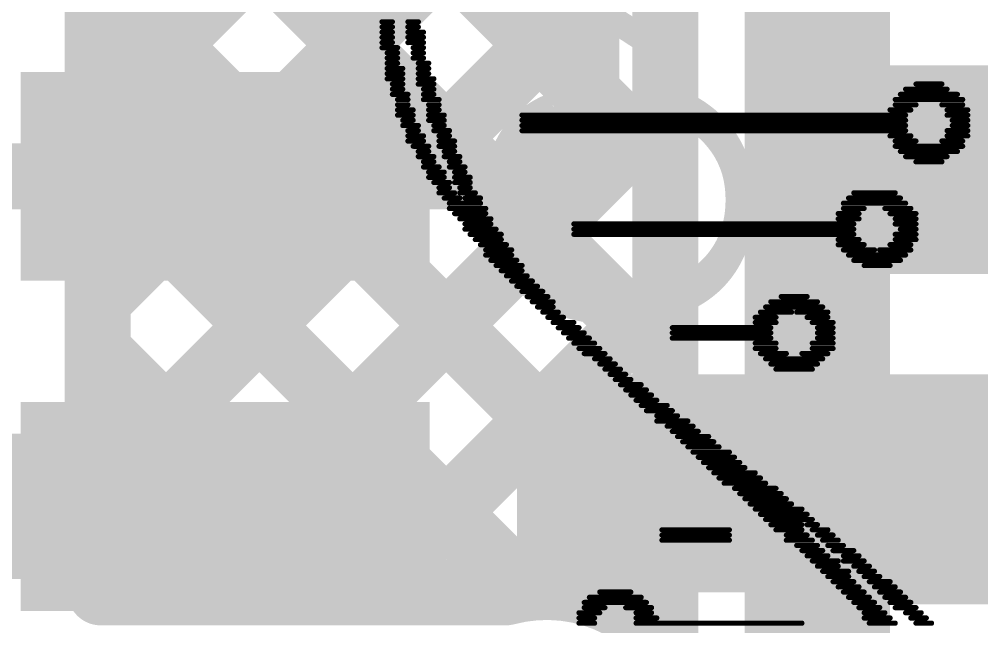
# Model space of a CAD drawing. Header units: inches. Extents: x -0.14 to 1.19, y -0.12 to 0.99.
# Drawn here: x 0.4901 to 0.6357, y 0.4659 to 0.5578 of the extents above; entities that cross this region are included whole.
import ezdxf

# ---------------------------------------------------------------- set-up
doc = ezdxf.new("R2010")
doc.units = ezdxf.units.IN
doc.header["$MEASUREMENT"] = 0
for name, color, linetype in [('Bottom Layer', 5, 'Continuous'), ('Bottom Overlay', 54, 'Continuous'), ('Top Layer', 1, 'Continuous'), ('Top Overlay', 2, 'Continuous'), ('Top Paste', 8, 'Continuous'), ('Top Solder', 216, 'Continuous')]:
    doc.layers.add(name, color=color, linetype=linetype)
doc.styles.add('Arial', font='', dxfattribs={"height": 0.2})
doc.styles.get('Arial').set_extended_font_data('Arial')

# ---------------------------------------------------------------- blocks, each defined once
blk = doc.blocks.new('C___0402_14')
at = {"layer": 'Top Layer'}
for points in [[(-0.0275, -0.0125), (-0.0275, 0.0125), (-0.0095, 0.0125), (-0.0095, -0.0125)], [(0.0095, -0.0125), (0.0095, 0.0125), (0.0275, 0.0125), (0.0275, -0.0125)]]:
    blk.add_hatch(color=1, dxfattribs=at).paths.add_polyline_path(points)
at = {"layer": 'Top Paste'}
for points in [[(-0.0275, -0.0125), (-0.0275, 0.0125), (-0.0095, 0.0125), (-0.0095, -0.0125)], [(0.0095, -0.0125), (0.0095, 0.0125), (0.0275, 0.0125), (0.0275, -0.0125)]]:
    blk.add_hatch(color=8, dxfattribs=at).paths.add_polyline_path(points)
at = {"layer": 'Top Solder'}
for points in [[(-0.02986, -0.01486), (-0.02986, 0.01486), (-0.00714, 0.01486), (-0.00714, -0.01486)], [(0.00714, -0.01486), (0.00714, 0.01486), (0.02986, 0.01486), (0.02986, -0.01486)]]:
    blk.add_hatch(color=216, dxfattribs=at).paths.add_polyline_path(points)
at = {"layer": 'Top Overlay', "const_width": 0.005}
for points in [[(-0.011, 0.016), (-0.031, 0.016)], [(-0.031, -0.016), (-0.031, 0.016)], [(0.031, 0.016), (0.011, 0.016)], [(0.031, -0.016), (0.031, 0.016)], [(-0.011, -0.016), (-0.031, -0.016)], [(0.031, -0.016), (0.011, -0.016)]]:
    blk.add_lwpolyline(points, dxfattribs=at)
at = {"layer": 'Top Overlay', "const_width": 0.0025}
for points in [[(-0.03225, 0.016, 1), (-0.02975, 0.016, 1)], [(-0.03225, 0.016, 1), (-0.02975, 0.016, 1)], [(-0.01225, 0.016, 1), (-0.00975, 0.016, 1)], [(0.00975, 0.016, 1), (0.01225, 0.016, 1)], [(0.02975, 0.016, 1), (0.03225, 0.016, 1)], [(0.02975, 0.016, 1), (0.03225, 0.016, 1)], [(-0.03225, -0.016, 1), (-0.02975, -0.016, 1)], [(-0.03225, -0.016, 1), (-0.02975, -0.016, 1)], [(-0.01225, -0.016, 1), (-0.00975, -0.016, 1)], [(0.00975, -0.016, 1), (0.01225, -0.016, 1)], [(0.02975, -0.016, 1), (0.03225, -0.016, 1)], [(0.02975, -0.016, 1), (0.03225, -0.016, 1)]]:
    blk.add_lwpolyline(points, format="xyb", close=True, dxfattribs=at)
blk = doc.blocks.new('SO_14_35')
at = {"layer": 'Top Layer'}
for points in [[(0.07835, 0.06181), (0.13228, 0.06181), (0.13228, 0.03819), (0.07835, 0.03819)], [(0.07835, 0.01181), (0.13228, 0.01181), (0.13228, -0.01181), (0.07835, -0.01181)]]:
    blk.add_hatch(color=1, dxfattribs=at).paths.add_polyline_path(points)
at = {"layer": 'Top Paste'}
for points in [[(0.07835, 0.06181), (0.13228, 0.06181), (0.13228, 0.03819), (0.07835, 0.03819)], [(0.07835, 0.01181), (0.13228, 0.01181), (0.13228, -0.01181), (0.07835, -0.01181)]]:
    blk.add_hatch(color=8, dxfattribs=at).paths.add_polyline_path(points)
at = {"layer": 'Top Solder'}
for points in [[(0.07435, 0.06581), (0.13628, 0.06581), (0.13628, 0.03419), (0.07435, 0.03419)], [(0.07435, 0.01581), (0.13628, 0.01581), (0.13628, -0.01581), (0.07435, -0.01581)]]:
    blk.add_hatch(color=216, dxfattribs=at).paths.add_polyline_path(points)
blk = doc.blocks.new('SO_14_36')
at = {"layer": 'Top Layer'}
for points in [[(-0.13228, 0.06181), (-0.07835, 0.06181), (-0.07835, 0.03819), (-0.13228, 0.03819)], [(-0.13228, 0.01181), (-0.07835, 0.01181), (-0.07835, -0.01181), (-0.13228, -0.01181)]]:
    blk.add_hatch(color=1, dxfattribs=at).paths.add_polyline_path(points)
at = {"layer": 'Top Paste'}
for points in [[(-0.13228, 0.06181), (-0.07835, 0.06181), (-0.07835, 0.03819), (-0.13228, 0.03819)], [(-0.13228, 0.01181), (-0.07835, 0.01181), (-0.07835, -0.01181), (-0.13228, -0.01181)]]:
    blk.add_hatch(color=8, dxfattribs=at).paths.add_polyline_path(points)
at = {"layer": 'Top Solder'}
for points in [[(-0.13628, 0.06581), (-0.07435, 0.06581), (-0.07435, 0.03419), (-0.13628, 0.03419)], [(-0.13628, 0.01581), (-0.07435, 0.01581), (-0.07435, -0.01581), (-0.13628, -0.01581)]]:
    blk.add_hatch(color=216, dxfattribs=at).paths.add_polyline_path(points)

msp = doc.modelspace()

# ---------------------------------------------------------------- hatches: boundary and pattern name
at = {"layer": 'Bottom Layer'}
h = msp.add_hatch(color=5, dxfattribs=at)
edge = h.paths.add_edge_path()
edge.add_arc((0.64519, 0.535), 0.01181, 0, 360)
h = msp.add_hatch(color=5, dxfattribs=at)
edge = h.paths.add_edge_path()
edge.add_arc((0.479, 0.484), 0.01181, 0, 360)
at = {"layer": 'Top Layer'}
h = msp.add_hatch(color=1, dxfattribs=at)
edge = h.paths.add_edge_path()
edge.add_arc((0.64519, 0.535), 0.01181, 0, 360)
msp.add_hatch(color=1, dxfattribs=at).paths.add_polyline_path([(0.571, 0.471), (0.701, 0.471), (0.701, 0.504), (0.571, 0.504)])
h = msp.add_hatch(color=1, dxfattribs=at)
edge = h.paths.add_edge_path()
edge.add_arc((0.479, 0.484), 0.01181, 0, 360)

# ---------------------------------------------------------------- linework, layer by layer
at = {"layer": 'Bottom Layer'}
for points, const_width in [([(0.611, 0.421), (0.611, 0.76)], 0.022), ([(0.502, 0.49778), (0.502, 0.705)], 0.01), ([(0.588, 0.46359), (0.588, 0.62703)], 0.01), ([(0.502, 0.51519), (0.588, 0.60119)], 0.01), ([(0.502, 0.59247), (0.588, 0.50647)], 0.01), ([(0.502, 0.54347), (0.54316, 0.58463)], 0.01), ([(0.53919, 0.58356), (0.588, 0.53475)], 0.01), ([(0.50512, 0.49003), (0.588, 0.5729)], 0.01), ([(0.50512, 0.49003), (0.588, 0.5729)], 0.01), ([(0.502, 0.56419), (0.588, 0.47819)], 0.01), ([(0.51438, 0.471), (0.588, 0.54462)], 0.01), ([(0.502, 0.5359), (0.56637, 0.47153)], 0.01), ([(0.54267, 0.471), (0.588, 0.51633)], 0.01), ([(0.502, 0.50762), (0.53862, 0.471)], 0.01), ([(0.5717, 0.47175), (0.588, 0.48805)], 0.01), ([(0.479, 0.484), (0.50081, 0.484)], 0.01), ([(0.50476, 0.47657), (0.51033, 0.471)], 0.01), ([(0.50245, 0.471), (0.56384, 0.471)], 0.01)]:
    msp.add_lwpolyline(points, dxfattribs=dict(at, const_width=const_width))
at = {"layer": 'Bottom Layer', "const_width": 0.005}
for points in [[(0.5855, 0.54462, 1), (0.5905, 0.54462, 1)], [(0.4995, 0.54347, 1), (0.5045, 0.54347, 1)], [(0.4995, 0.5359, 1), (0.5045, 0.5359, 1)], [(0.5855, 0.53475, 1), (0.5905, 0.53475, 1)], [(0.5855, 0.51633, 1), (0.5905, 0.51633, 1)], [(0.4995, 0.51519, 1), (0.5045, 0.51519, 1)], [(0.4995, 0.50762, 1), (0.5045, 0.50762, 1)], [(0.5855, 0.50647, 1), (0.5905, 0.50647, 1)], [(0.4995, 0.49778, 1), (0.5045, 0.49778, 1)], [(0.4995, 0.49778, 1), (0.5045, 0.49778, 1)], [(0.50262, 0.49003, 1), (0.50762, 0.49003, 1)], [(0.50262, 0.49003, 1), (0.50762, 0.49003, 1)], [(0.5855, 0.48805, 1), (0.5905, 0.48805, 1)], [(0.49831, 0.484, 1), (0.50331, 0.484, 1)], [(0.50331, 0.484, 1), (0.50831, 0.484, 1)], [(0.50331, 0.484, 1), (0.50831, 0.484, 1)], [(0.5855, 0.47819, 1), (0.5905, 0.47819, 1)], [(0.50226, 0.47657, 1), (0.50726, 0.47657, 1)], [(0.56387, 0.47153, 1), (0.56887, 0.47153, 1)], [(0.5692, 0.47175, 1), (0.5742, 0.47175, 1)], [(0.49995, 0.471, 1), (0.50495, 0.471, 1)], [(0.49995, 0.471, 1), (0.50495, 0.471, 1)], [(0.50783, 0.471, 1), (0.51283, 0.471, 1)], [(0.51188, 0.471, 1), (0.51688, 0.471, 1)], [(0.53612, 0.471, 1), (0.54112, 0.471, 1)], [(0.54017, 0.471, 1), (0.54517, 0.471, 1)], [(0.56134, 0.471, 1), (0.56634, 0.471, 1)], [(0.56134, 0.471, 1), (0.56634, 0.471, 1)], [(0.5855, 0.46359, 1), (0.5905, 0.46359, 1)], [(0.5855, 0.46359, 1), (0.5905, 0.46359, 1)]]:
    msp.add_lwpolyline(points, format="xyb", close=True, dxfattribs=at)
at = {"layer": 'Bottom Layer', "const_width": 0.01}
for points in [[(0.502, 0.49778, -0.135753), (0.50581, 0.484)], [(0.50581, 0.484, -0.127235), (0.50245, 0.471)], [(0.56384, 0.471, -0.287244), (0.588, 0.46359)]]:
    msp.add_lwpolyline(points, format="xyb", dxfattribs=at)
at = {"layer": 'Bottom Overlay', "const_width": 0.000785}
for points in [[(0.54507, 0.55739), (0.54664, 0.55739)], [(0.549, 0.55739), (0.55057, 0.55739)], [(0.54507, 0.55661), (0.54664, 0.55661)], [(0.549, 0.55661), (0.55057, 0.55661)], [(0.54507, 0.55582), (0.54664, 0.55582)], [(0.54507, 0.55504), (0.54664, 0.55504)], [(0.549, 0.55582), (0.55136, 0.55582)], [(0.549, 0.55504), (0.55136, 0.55504)], [(0.54507, 0.55425), (0.54664, 0.55425)], [(0.54507, 0.55347), (0.54743, 0.55347)], [(0.549, 0.55425), (0.55136, 0.55425)], [(0.54979, 0.55347), (0.55136, 0.55347)], [(0.54586, 0.55268), (0.54743, 0.55268)], [(0.54586, 0.5519), (0.54743, 0.5519)], [(0.54979, 0.55268), (0.55136, 0.55268)], [(0.54979, 0.5519), (0.55136, 0.5519)], [(0.54586, 0.55111), (0.54743, 0.55111)], [(0.54586, 0.55033), (0.54822, 0.55033)], [(0.55057, 0.55111), (0.55214, 0.55111)], [(0.55057, 0.55033), (0.55214, 0.55033)], [(0.54586, 0.54954), (0.54822, 0.54954)], [(0.54586, 0.54876), (0.54822, 0.54876)], [(0.55057, 0.54954), (0.55214, 0.54954)], [(0.55057, 0.54876), (0.55293, 0.54876)], [(0.54664, 0.54797), (0.54822, 0.54797)], [(0.54664, 0.54719), (0.54822, 0.54719)], [(0.55057, 0.54797), (0.55293, 0.54797)], [(0.55136, 0.54719), (0.55293, 0.54719)], [(0.62436, 0.54719), (0.63064, 0.54719)], [(0.62593, 0.54797), (0.62986, 0.54797)], [(0.54664, 0.5464), (0.549, 0.5464)], [(0.55136, 0.5464), (0.55293, 0.5464)], [(0.62358, 0.5464), (0.63221, 0.5464)], [(0.54743, 0.54562), (0.549, 0.54562)], [(0.54743, 0.54483), (0.549, 0.54483)], [(0.55136, 0.54562), (0.55371, 0.54562)], [(0.55214, 0.54483), (0.55371, 0.54483)], [(0.62279, 0.54562), (0.633, 0.54562)], [(0.62279, 0.54483), (0.62593, 0.54483)], [(0.62986, 0.54483), (0.633, 0.54483)], [(0.54743, 0.54405), (0.54979, 0.54405)], [(0.54743, 0.54326), (0.54979, 0.54326)], [(0.55214, 0.54405), (0.55371, 0.54405)], [(0.55214, 0.54326), (0.5545, 0.54326)], [(0.56627, 0.54326), (0.62436, 0.54326)], [(0.62201, 0.54405), (0.62515, 0.54405)], [(0.63064, 0.54405), (0.63379, 0.54405)], [(0.63064, 0.54326), (0.63379, 0.54326)], [(0.54822, 0.54248), (0.54979, 0.54248)], [(0.54822, 0.54169), (0.55057, 0.54169)], [(0.55214, 0.54248), (0.5545, 0.54248)], [(0.55293, 0.54169), (0.5545, 0.54169)], [(0.56627, 0.54248), (0.62436, 0.54248)], [(0.56627, 0.54169), (0.62436, 0.54169)], [(0.63143, 0.54248), (0.63379, 0.54248)], [(0.63143, 0.54169), (0.63379, 0.54169)], [(0.549, 0.54091), (0.55057, 0.54091)], [(0.549, 0.54012), (0.55136, 0.54012)], [(0.55293, 0.54091), (0.55528, 0.54091)], [(0.55371, 0.54012), (0.55528, 0.54012)], [(0.56627, 0.54091), (0.62436, 0.54091)], [(0.62201, 0.54012), (0.62515, 0.54012)], [(0.63064, 0.54091), (0.63379, 0.54091)], [(0.63064, 0.54012), (0.63379, 0.54012)], [(0.549, 0.53934), (0.55136, 0.53934)], [(0.54979, 0.53855), (0.55214, 0.53855)], [(0.55371, 0.53934), (0.55607, 0.53934)], [(0.55371, 0.53855), (0.55607, 0.53855)], [(0.62279, 0.53934), (0.62593, 0.53934)], [(0.62279, 0.53855), (0.633, 0.53855)], [(0.62986, 0.53934), (0.633, 0.53934)], [(0.55057, 0.53777), (0.55214, 0.53777)], [(0.55057, 0.53698), (0.55293, 0.53698)], [(0.5545, 0.53777), (0.55607, 0.53777)], [(0.5545, 0.53698), (0.55685, 0.53698)], [(0.62358, 0.53777), (0.63221, 0.53777)], [(0.62436, 0.53698), (0.63064, 0.53698)], [(0.55136, 0.5362), (0.55293, 0.5362)], [(0.55528, 0.5362), (0.55685, 0.5362)], [(0.62593, 0.5362), (0.62986, 0.5362)], [(0.55136, 0.53541), (0.55371, 0.53541)], [(0.55214, 0.53463), (0.5545, 0.53463)], [(0.55528, 0.53541), (0.55764, 0.53541)], [(0.55607, 0.53463), (0.55764, 0.53463)], [(0.55214, 0.53384), (0.5545, 0.53384)], [(0.55293, 0.53306), (0.55528, 0.53306)], [(0.55607, 0.53384), (0.55842, 0.53384)], [(0.55607, 0.53306), (0.55842, 0.53306)], [(0.55371, 0.53227), (0.55528, 0.53227)], [(0.55371, 0.53149), (0.55607, 0.53149)], [(0.55685, 0.53227), (0.55842, 0.53227)], [(0.55685, 0.53149), (0.55921, 0.53149)], [(0.61651, 0.53149), (0.62279, 0.53149)], [(0.5545, 0.5307), (0.55685, 0.5307)], [(0.55528, 0.52992), (0.55999, 0.52992)], [(0.55764, 0.5307), (0.55999, 0.5307)], [(0.61494, 0.52992), (0.62436, 0.52992)], [(0.61573, 0.5307), (0.62358, 0.5307)], [(0.55528, 0.52913), (0.56078, 0.52913)], [(0.55607, 0.52835), (0.56078, 0.52835)], [(0.61416, 0.52835), (0.6173, 0.52835)], [(0.61494, 0.52913), (0.61808, 0.52913)], [(0.62122, 0.52913), (0.62515, 0.52913)], [(0.62201, 0.52835), (0.62593, 0.52835)], [(0.55685, 0.52756), (0.56156, 0.52756)], [(0.55764, 0.52678), (0.56156, 0.52678)], [(0.57412, 0.52678), (0.61651, 0.52678)], [(0.61416, 0.52756), (0.6173, 0.52756)], [(0.62279, 0.52756), (0.62593, 0.52756)], [(0.62279, 0.52678), (0.62593, 0.52678)], [(0.55764, 0.52599), (0.56235, 0.52599)], [(0.57412, 0.52599), (0.61651, 0.52599)], [(0.62358, 0.52599), (0.62593, 0.52599)], [(0.55842, 0.52521), (0.56313, 0.52521)], [(0.55921, 0.52442), (0.56313, 0.52442)], [(0.57412, 0.52521), (0.61651, 0.52521)], [(0.61416, 0.52442), (0.6173, 0.52442)], [(0.62279, 0.52521), (0.62593, 0.52521)], [(0.62279, 0.52442), (0.62593, 0.52442)], [(0.55999, 0.52364), (0.56392, 0.52364)], [(0.56078, 0.52285), (0.5647, 0.52285)], [(0.61416, 0.52364), (0.61808, 0.52364)], [(0.61494, 0.52285), (0.61965, 0.52285)], [(0.62044, 0.52285), (0.62515, 0.52285)], [(0.62201, 0.52364), (0.62515, 0.52364)], [(0.56078, 0.52207), (0.5647, 0.52207)], [(0.56156, 0.52128), (0.56549, 0.52128)], [(0.61573, 0.52207), (0.62436, 0.52207)], [(0.61651, 0.52128), (0.62358, 0.52128)], [(0.56235, 0.5205), (0.56627, 0.5205)], [(0.56313, 0.51971), (0.56627, 0.51971)], [(0.61808, 0.5205), (0.62201, 0.5205)], [(0.56392, 0.51892), (0.56706, 0.51892)], [(0.5647, 0.51814), (0.56784, 0.51814)], [(0.56549, 0.51735), (0.56863, 0.51735)], [(0.56627, 0.51657), (0.56941, 0.51657)], [(0.56706, 0.51578), (0.5702, 0.51578)], [(0.60552, 0.51578), (0.60945, 0.51578)], [(0.56784, 0.515), (0.57098, 0.515)], [(0.56863, 0.51421), (0.57098, 0.51421)], [(0.60317, 0.51421), (0.6118, 0.51421)], [(0.60395, 0.515), (0.61102, 0.515)], [(0.56941, 0.51343), (0.57177, 0.51343)], [(0.5702, 0.51264), (0.57255, 0.51264)], [(0.6016, 0.51264), (0.60474, 0.51264)], [(0.60238, 0.51343), (0.60709, 0.51343)], [(0.60788, 0.51343), (0.61259, 0.51343)], [(0.60945, 0.51264), (0.61259, 0.51264)], [(0.57098, 0.51186), (0.57412, 0.51186)], [(0.57177, 0.51107), (0.57491, 0.51107)], [(0.58904, 0.51107), (0.60395, 0.51107)], [(0.6016, 0.51186), (0.60474, 0.51186)], [(0.61023, 0.51186), (0.61337, 0.51186)], [(0.61102, 0.51107), (0.61337, 0.51107)], [(0.57255, 0.51029), (0.57569, 0.51029)], [(0.57334, 0.5095), (0.57648, 0.5095)], [(0.58904, 0.51029), (0.60395, 0.51029)], [(0.58904, 0.5095), (0.60395, 0.5095)], [(0.61102, 0.51029), (0.61337, 0.51029)], [(0.61102, 0.5095), (0.61337, 0.5095)], [(0.57412, 0.50872), (0.57726, 0.50872)], [(0.57491, 0.50793), (0.57805, 0.50793)], [(0.6016, 0.50872), (0.60474, 0.50872)], [(0.6016, 0.50793), (0.60474, 0.50793)], [(0.61023, 0.50872), (0.61337, 0.50872)], [(0.61023, 0.50793), (0.61337, 0.50793)], [(0.57569, 0.50715), (0.57883, 0.50715)], [(0.57726, 0.50636), (0.57962, 0.50636)], [(0.60238, 0.50715), (0.60631, 0.50715)], [(0.60317, 0.50636), (0.6118, 0.50636)], [(0.60866, 0.50715), (0.61259, 0.50715)], [(0.57805, 0.50558), (0.5804, 0.50558)], [(0.60395, 0.50558), (0.61102, 0.50558)], [(0.57883, 0.50479), (0.58119, 0.50479)], [(0.57962, 0.50401), (0.58197, 0.50401)], [(0.60474, 0.50479), (0.61023, 0.50479)], [(0.5804, 0.50322), (0.58276, 0.50322)], [(0.58119, 0.50244), (0.58433, 0.50244)], [(0.58197, 0.50165), (0.58511, 0.50165)], [(0.58276, 0.50087), (0.5859, 0.50087)], [(0.58354, 0.50008), (0.58668, 0.50008)], [(0.58433, 0.4993), (0.58825, 0.4993)], [(0.58511, 0.49851), (0.58904, 0.49851)], [(0.58668, 0.49773), (0.58982, 0.49773)], [(0.58668, 0.49694), (0.59139, 0.49694)], [(0.58825, 0.49616), (0.59218, 0.49616)], [(0.58904, 0.49537), (0.59296, 0.49537)], [(0.58982, 0.49459), (0.59453, 0.49459)], [(0.59061, 0.4938), (0.59532, 0.4938)], [(0.59139, 0.49302), (0.5961, 0.49302)], [(0.59218, 0.49223), (0.59767, 0.49223)], [(0.59296, 0.49145), (0.59846, 0.49145)], [(0.59375, 0.49066), (0.59924, 0.49066)], [(0.59453, 0.48988), (0.60003, 0.48988)], [(0.59532, 0.48909), (0.6016, 0.48909)], [(0.5961, 0.48831), (0.60238, 0.48831)], [(0.59689, 0.48752), (0.60317, 0.48752)], [(0.59846, 0.48674), (0.60474, 0.48674)], [(0.59924, 0.48595), (0.60552, 0.48595)], [(0.60003, 0.48517), (0.60631, 0.48517)], [(0.60081, 0.48438), (0.60709, 0.48438)], [(0.6016, 0.4836), (0.60866, 0.4836)], [(0.60238, 0.48281), (0.60945, 0.48281)], [(0.60317, 0.48203), (0.61023, 0.48203)], [(0.58747, 0.48046), (0.59767, 0.48046)], [(0.60395, 0.48124), (0.60866, 0.48124)], [(0.60474, 0.48046), (0.60866, 0.48046)], [(0.60945, 0.48124), (0.61102, 0.48124)], [(0.61023, 0.48046), (0.61259, 0.48046)], [(0.58747, 0.47967), (0.59767, 0.47967)], [(0.58747, 0.47889), (0.59767, 0.47889)], [(0.60631, 0.47967), (0.60945, 0.47967)], [(0.60631, 0.47889), (0.61023, 0.47889)], [(0.61102, 0.47967), (0.61337, 0.47967)], [(0.6118, 0.47889), (0.61416, 0.47889)], [(0.60788, 0.4781), (0.61102, 0.4781)], [(0.60866, 0.47732), (0.6118, 0.47732)], [(0.61259, 0.4781), (0.61494, 0.4781)], [(0.61337, 0.47732), (0.61651, 0.47732)], [(0.60945, 0.47653), (0.61259, 0.47653)], [(0.61494, 0.47653), (0.6173, 0.47653)], [(0.61023, 0.47575), (0.61416, 0.47575)], [(0.61102, 0.47496), (0.61416, 0.47496)], [(0.61494, 0.47575), (0.61808, 0.47575)], [(0.61651, 0.47496), (0.61887, 0.47496)], [(0.6118, 0.47418), (0.61573, 0.47418)], [(0.61259, 0.47339), (0.61573, 0.47339)], [(0.6173, 0.47418), (0.61965, 0.47418)], [(0.61808, 0.47339), (0.62044, 0.47339)], [(0.61337, 0.47261), (0.61651, 0.47261)], [(0.61416, 0.47182), (0.6173, 0.47182)], [(0.61887, 0.47261), (0.62201, 0.47261)], [(0.61965, 0.47182), (0.62279, 0.47182)], [(0.57648, 0.47025), (0.58433, 0.47025)], [(0.57805, 0.47104), (0.58276, 0.47104)], [(0.61494, 0.47104), (0.61808, 0.47104)], [(0.61573, 0.47025), (0.61887, 0.47025)], [(0.62044, 0.47104), (0.62358, 0.47104)], [(0.62122, 0.47025), (0.62436, 0.47025)], [(0.57569, 0.46947), (0.58511, 0.46947)], [(0.57569, 0.46868), (0.57883, 0.46868)], [(0.58197, 0.46868), (0.5859, 0.46868)], [(0.61651, 0.46947), (0.61965, 0.46947)], [(0.6173, 0.46868), (0.62044, 0.46868)], [(0.62201, 0.46947), (0.62515, 0.46947)], [(0.62279, 0.46868), (0.62593, 0.46868)], [(0.57491, 0.4679), (0.57805, 0.4679)], [(0.57491, 0.46711), (0.57726, 0.46711)], [(0.58354, 0.4679), (0.5859, 0.4679)], [(0.58354, 0.46711), (0.58668, 0.46711)], [(0.61808, 0.4679), (0.62122, 0.4679)], [(0.61808, 0.46711), (0.62201, 0.46711)], [(0.62436, 0.4679), (0.62672, 0.4679)], [(0.62515, 0.46711), (0.6275, 0.46711)], [(0.57491, 0.46633), (0.57726, 0.46633)], [(0.58354, 0.46633), (0.60866, 0.46633)], [(0.61887, 0.46633), (0.62279, 0.46633)], [(0.62593, 0.46633), (0.62829, 0.46633)]]:
    msp.add_lwpolyline(points, dxfattribs=at)
at = {"layer": 'Bottom Overlay', "const_width": 0.000392}
for points in [[(0.54488, 0.55739, 1), (0.54527, 0.55739, 1)], [(0.54645, 0.55739, 1), (0.54684, 0.55739, 1)], [(0.5488, 0.55739, 1), (0.5492, 0.55739, 1)], [(0.55037, 0.55739, 1), (0.55077, 0.55739, 1)], [(0.54488, 0.55661, 1), (0.54527, 0.55661, 1)], [(0.54645, 0.55661, 1), (0.54684, 0.55661, 1)], [(0.5488, 0.55661, 1), (0.5492, 0.55661, 1)], [(0.55037, 0.55661, 1), (0.55077, 0.55661, 1)], [(0.54488, 0.55582, 1), (0.54527, 0.55582, 1)], [(0.54488, 0.55504, 1), (0.54527, 0.55504, 1)], [(0.54645, 0.55582, 1), (0.54684, 0.55582, 1)], [(0.54645, 0.55504, 1), (0.54684, 0.55504, 1)], [(0.5488, 0.55582, 1), (0.5492, 0.55582, 1)], [(0.5488, 0.55504, 1), (0.5492, 0.55504, 1)], [(0.55116, 0.55582, 1), (0.55155, 0.55582, 1)], [(0.55116, 0.55504, 1), (0.55155, 0.55504, 1)], [(0.54488, 0.55425, 1), (0.54527, 0.55425, 1)], [(0.54488, 0.55347, 1), (0.54527, 0.55347, 1)], [(0.54645, 0.55425, 1), (0.54684, 0.55425, 1)], [(0.54723, 0.55347, 1), (0.54763, 0.55347, 1)], [(0.5488, 0.55425, 1), (0.5492, 0.55425, 1)], [(0.54959, 0.55347, 1), (0.54998, 0.55347, 1)], [(0.55116, 0.55425, 1), (0.55155, 0.55425, 1)], [(0.55116, 0.55347, 1), (0.55155, 0.55347, 1)], [(0.54566, 0.55268, 1), (0.54606, 0.55268, 1)], [(0.54566, 0.5519, 1), (0.54606, 0.5519, 1)], [(0.54723, 0.55268, 1), (0.54763, 0.55268, 1)], [(0.54723, 0.5519, 1), (0.54763, 0.5519, 1)], [(0.54959, 0.55268, 1), (0.54998, 0.55268, 1)], [(0.54959, 0.5519, 1), (0.54998, 0.5519, 1)], [(0.55116, 0.55268, 1), (0.55155, 0.55268, 1)], [(0.55116, 0.5519, 1), (0.55155, 0.5519, 1)], [(0.54566, 0.55111, 1), (0.54606, 0.55111, 1)], [(0.54566, 0.55033, 1), (0.54606, 0.55033, 1)], [(0.54723, 0.55111, 1), (0.54763, 0.55111, 1)], [(0.54802, 0.55033, 1), (0.54841, 0.55033, 1)], [(0.55037, 0.55111, 1), (0.55077, 0.55111, 1)], [(0.55037, 0.55033, 1), (0.55077, 0.55033, 1)], [(0.55194, 0.55111, 1), (0.55234, 0.55111, 1)], [(0.55194, 0.55033, 1), (0.55234, 0.55033, 1)], [(0.54566, 0.54954, 1), (0.54606, 0.54954, 1)], [(0.54566, 0.54876, 1), (0.54606, 0.54876, 1)], [(0.54802, 0.54954, 1), (0.54841, 0.54954, 1)], [(0.54802, 0.54876, 1), (0.54841, 0.54876, 1)], [(0.55037, 0.54954, 1), (0.55077, 0.54954, 1)], [(0.55037, 0.54876, 1), (0.55077, 0.54876, 1)], [(0.55194, 0.54954, 1), (0.55234, 0.54954, 1)], [(0.55273, 0.54876, 1), (0.55312, 0.54876, 1)], [(0.54645, 0.54797, 1), (0.54684, 0.54797, 1)], [(0.54645, 0.54719, 1), (0.54684, 0.54719, 1)], [(0.54802, 0.54797, 1), (0.54841, 0.54797, 1)], [(0.54802, 0.54719, 1), (0.54841, 0.54719, 1)], [(0.55037, 0.54797, 1), (0.55077, 0.54797, 1)], [(0.55116, 0.54719, 1), (0.55155, 0.54719, 1)], [(0.55273, 0.54797, 1), (0.55312, 0.54797, 1)], [(0.55273, 0.54719, 1), (0.55312, 0.54719, 1)], [(0.62417, 0.54719, 1), (0.62456, 0.54719, 1)], [(0.62574, 0.54797, 1), (0.62613, 0.54797, 1)], [(0.62966, 0.54797, 1), (0.63006, 0.54797, 1)], [(0.63045, 0.54719, 1), (0.63084, 0.54719, 1)], [(0.54645, 0.5464, 1), (0.54684, 0.5464, 1)], [(0.5488, 0.5464, 1), (0.5492, 0.5464, 1)], [(0.55116, 0.5464, 1), (0.55155, 0.5464, 1)], [(0.55273, 0.5464, 1), (0.55312, 0.5464, 1)], [(0.62338, 0.5464, 1), (0.62378, 0.5464, 1)], [(0.63202, 0.5464, 1), (0.63241, 0.5464, 1)], [(0.54723, 0.54562, 1), (0.54763, 0.54562, 1)], [(0.54723, 0.54483, 1), (0.54763, 0.54483, 1)], [(0.5488, 0.54562, 1), (0.5492, 0.54562, 1)], [(0.5488, 0.54483, 1), (0.5492, 0.54483, 1)], [(0.55116, 0.54562, 1), (0.55155, 0.54562, 1)], [(0.55194, 0.54483, 1), (0.55234, 0.54483, 1)], [(0.55351, 0.54562, 1), (0.55391, 0.54562, 1)], [(0.55351, 0.54483, 1), (0.55391, 0.54483, 1)], [(0.6226, 0.54562, 1), (0.62299, 0.54562, 1)], [(0.6226, 0.54483, 1), (0.62299, 0.54483, 1)], [(0.62574, 0.54483, 1), (0.62613, 0.54483, 1)], [(0.62966, 0.54483, 1), (0.63006, 0.54483, 1)], [(0.6328, 0.54562, 1), (0.6332, 0.54562, 1)], [(0.6328, 0.54483, 1), (0.6332, 0.54483, 1)], [(0.54723, 0.54405, 1), (0.54763, 0.54405, 1)], [(0.54723, 0.54326, 1), (0.54763, 0.54326, 1)], [(0.54959, 0.54405, 1), (0.54998, 0.54405, 1)], [(0.54959, 0.54326, 1), (0.54998, 0.54326, 1)], [(0.55194, 0.54405, 1), (0.55234, 0.54405, 1)], [(0.55194, 0.54326, 1), (0.55234, 0.54326, 1)], [(0.55351, 0.54405, 1), (0.55391, 0.54405, 1)], [(0.5543, 0.54326, 1), (0.55469, 0.54326, 1)], [(0.56607, 0.54326, 1), (0.56647, 0.54326, 1)], [(0.62181, 0.54405, 1), (0.62221, 0.54405, 1)], [(0.62417, 0.54326, 1), (0.62456, 0.54326, 1)], [(0.62495, 0.54405, 1), (0.62535, 0.54405, 1)], [(0.63045, 0.54405, 1), (0.63084, 0.54405, 1)], [(0.63045, 0.54326, 1), (0.63084, 0.54326, 1)], [(0.63359, 0.54405, 1), (0.63398, 0.54405, 1)], [(0.63359, 0.54326, 1), (0.63398, 0.54326, 1)], [(0.54802, 0.54248, 1), (0.54841, 0.54248, 1)], [(0.54802, 0.54169, 1), (0.54841, 0.54169, 1)], [(0.54959, 0.54248, 1), (0.54998, 0.54248, 1)], [(0.55037, 0.54169, 1), (0.55077, 0.54169, 1)], [(0.55194, 0.54248, 1), (0.55234, 0.54248, 1)], [(0.55273, 0.54169, 1), (0.55312, 0.54169, 1)], [(0.5543, 0.54248, 1), (0.55469, 0.54248, 1)], [(0.5543, 0.54169, 1), (0.55469, 0.54169, 1)], [(0.56607, 0.54248, 1), (0.56647, 0.54248, 1)], [(0.56607, 0.54169, 1), (0.56647, 0.54169, 1)], [(0.62417, 0.54248, 1), (0.62456, 0.54248, 1)], [(0.62417, 0.54169, 1), (0.62456, 0.54169, 1)], [(0.63123, 0.54248, 1), (0.63163, 0.54248, 1)], [(0.63123, 0.54169, 1), (0.63163, 0.54169, 1)], [(0.63359, 0.54248, 1), (0.63398, 0.54248, 1)], [(0.63359, 0.54169, 1), (0.63398, 0.54169, 1)], [(0.5488, 0.54091, 1), (0.5492, 0.54091, 1)], [(0.5488, 0.54012, 1), (0.5492, 0.54012, 1)], [(0.55037, 0.54091, 1), (0.55077, 0.54091, 1)], [(0.55116, 0.54012, 1), (0.55155, 0.54012, 1)], [(0.55273, 0.54091, 1), (0.55312, 0.54091, 1)], [(0.55351, 0.54012, 1), (0.55391, 0.54012, 1)], [(0.55508, 0.54091, 1), (0.55548, 0.54091, 1)], [(0.55508, 0.54012, 1), (0.55548, 0.54012, 1)], [(0.56607, 0.54091, 1), (0.56647, 0.54091, 1)], [(0.62181, 0.54012, 1), (0.62221, 0.54012, 1)], [(0.62417, 0.54091, 1), (0.62456, 0.54091, 1)], [(0.62495, 0.54012, 1), (0.62535, 0.54012, 1)], [(0.63045, 0.54091, 1), (0.63084, 0.54091, 1)], [(0.63045, 0.54012, 1), (0.63084, 0.54012, 1)], [(0.63359, 0.54091, 1), (0.63398, 0.54091, 1)], [(0.63359, 0.54012, 1), (0.63398, 0.54012, 1)], [(0.5488, 0.53934, 1), (0.5492, 0.53934, 1)], [(0.54959, 0.53855, 1), (0.54998, 0.53855, 1)], [(0.55116, 0.53934, 1), (0.55155, 0.53934, 1)], [(0.55194, 0.53855, 1), (0.55234, 0.53855, 1)], [(0.55351, 0.53934, 1), (0.55391, 0.53934, 1)], [(0.55351, 0.53855, 1), (0.55391, 0.53855, 1)], [(0.55587, 0.53934, 1), (0.55626, 0.53934, 1)], [(0.55587, 0.53855, 1), (0.55626, 0.53855, 1)], [(0.6226, 0.53934, 1), (0.62299, 0.53934, 1)], [(0.6226, 0.53855, 1), (0.62299, 0.53855, 1)], [(0.62574, 0.53934, 1), (0.62613, 0.53934, 1)], [(0.62966, 0.53934, 1), (0.63006, 0.53934, 1)], [(0.6328, 0.53934, 1), (0.6332, 0.53934, 1)], [(0.6328, 0.53855, 1), (0.6332, 0.53855, 1)], [(0.55037, 0.53777, 1), (0.55077, 0.53777, 1)], [(0.55037, 0.53698, 1), (0.55077, 0.53698, 1)], [(0.55194, 0.53777, 1), (0.55234, 0.53777, 1)], [(0.55273, 0.53698, 1), (0.55312, 0.53698, 1)], [(0.5543, 0.53777, 1), (0.55469, 0.53777, 1)], [(0.5543, 0.53698, 1), (0.55469, 0.53698, 1)], [(0.55587, 0.53777, 1), (0.55626, 0.53777, 1)], [(0.55665, 0.53698, 1), (0.55705, 0.53698, 1)], [(0.62338, 0.53777, 1), (0.62378, 0.53777, 1)], [(0.62417, 0.53698, 1), (0.62456, 0.53698, 1)], [(0.63045, 0.53698, 1), (0.63084, 0.53698, 1)], [(0.63202, 0.53777, 1), (0.63241, 0.53777, 1)], [(0.55116, 0.5362, 1), (0.55155, 0.5362, 1)], [(0.55273, 0.5362, 1), (0.55312, 0.5362, 1)], [(0.55508, 0.5362, 1), (0.55548, 0.5362, 1)], [(0.55665, 0.5362, 1), (0.55705, 0.5362, 1)], [(0.62574, 0.5362, 1), (0.62613, 0.5362, 1)], [(0.62966, 0.5362, 1), (0.63006, 0.5362, 1)], [(0.55116, 0.53541, 1), (0.55155, 0.53541, 1)], [(0.55194, 0.53463, 1), (0.55234, 0.53463, 1)], [(0.55351, 0.53541, 1), (0.55391, 0.53541, 1)], [(0.5543, 0.53463, 1), (0.55469, 0.53463, 1)], [(0.55508, 0.53541, 1), (0.55548, 0.53541, 1)], [(0.55587, 0.53463, 1), (0.55626, 0.53463, 1)], [(0.55744, 0.53541, 1), (0.55783, 0.53541, 1)], [(0.55744, 0.53463, 1), (0.55783, 0.53463, 1)], [(0.55194, 0.53384, 1), (0.55234, 0.53384, 1)], [(0.55273, 0.53306, 1), (0.55312, 0.53306, 1)], [(0.5543, 0.53384, 1), (0.55469, 0.53384, 1)], [(0.55508, 0.53306, 1), (0.55548, 0.53306, 1)], [(0.55587, 0.53384, 1), (0.55626, 0.53384, 1)], [(0.55587, 0.53306, 1), (0.55626, 0.53306, 1)], [(0.55822, 0.53384, 1), (0.55862, 0.53384, 1)], [(0.55822, 0.53306, 1), (0.55862, 0.53306, 1)], [(0.55351, 0.53227, 1), (0.55391, 0.53227, 1)], [(0.55351, 0.53149, 1), (0.55391, 0.53149, 1)], [(0.55508, 0.53227, 1), (0.55548, 0.53227, 1)], [(0.55587, 0.53149, 1), (0.55626, 0.53149, 1)], [(0.55665, 0.53227, 1), (0.55705, 0.53227, 1)], [(0.55665, 0.53149, 1), (0.55705, 0.53149, 1)], [(0.55822, 0.53227, 1), (0.55862, 0.53227, 1)], [(0.55901, 0.53149, 1), (0.5594, 0.53149, 1)], [(0.61632, 0.53149, 1), (0.61671, 0.53149, 1)], [(0.6226, 0.53149, 1), (0.62299, 0.53149, 1)], [(0.5543, 0.5307, 1), (0.55469, 0.5307, 1)], [(0.55508, 0.52992, 1), (0.55548, 0.52992, 1)], [(0.55665, 0.5307, 1), (0.55705, 0.5307, 1)], [(0.55744, 0.5307, 1), (0.55783, 0.5307, 1)], [(0.55979, 0.5307, 1), (0.56019, 0.5307, 1)], [(0.55979, 0.52992, 1), (0.56019, 0.52992, 1)], [(0.61475, 0.52992, 1), (0.61514, 0.52992, 1)], [(0.61553, 0.5307, 1), (0.61593, 0.5307, 1)], [(0.62338, 0.5307, 1), (0.62378, 0.5307, 1)], [(0.62417, 0.52992, 1), (0.62456, 0.52992, 1)], [(0.55508, 0.52913, 1), (0.55548, 0.52913, 1)], [(0.55587, 0.52835, 1), (0.55626, 0.52835, 1)], [(0.56058, 0.52913, 1), (0.56097, 0.52913, 1)], [(0.56058, 0.52835, 1), (0.56097, 0.52835, 1)], [(0.61396, 0.52835, 1), (0.61436, 0.52835, 1)], [(0.61475, 0.52913, 1), (0.61514, 0.52913, 1)], [(0.6171, 0.52835, 1), (0.6175, 0.52835, 1)], [(0.61789, 0.52913, 1), (0.61828, 0.52913, 1)], [(0.62103, 0.52913, 1), (0.62142, 0.52913, 1)], [(0.62181, 0.52835, 1), (0.62221, 0.52835, 1)], [(0.62495, 0.52913, 1), (0.62535, 0.52913, 1)], [(0.62574, 0.52835, 1), (0.62613, 0.52835, 1)], [(0.55665, 0.52756, 1), (0.55705, 0.52756, 1)], [(0.55744, 0.52678, 1), (0.55783, 0.52678, 1)], [(0.56136, 0.52756, 1), (0.56176, 0.52756, 1)], [(0.56136, 0.52678, 1), (0.56176, 0.52678, 1)], [(0.57393, 0.52678, 1), (0.57432, 0.52678, 1)], [(0.61396, 0.52756, 1), (0.61436, 0.52756, 1)], [(0.61632, 0.52678, 1), (0.61671, 0.52678, 1)], [(0.6171, 0.52756, 1), (0.6175, 0.52756, 1)], [(0.6226, 0.52756, 1), (0.62299, 0.52756, 1)], [(0.6226, 0.52678, 1), (0.62299, 0.52678, 1)], [(0.62574, 0.52756, 1), (0.62613, 0.52756, 1)], [(0.62574, 0.52678, 1), (0.62613, 0.52678, 1)], [(0.55744, 0.52599, 1), (0.55783, 0.52599, 1)], [(0.56215, 0.52599, 1), (0.56254, 0.52599, 1)], [(0.57393, 0.52599, 1), (0.57432, 0.52599, 1)], [(0.61632, 0.52599, 1), (0.61671, 0.52599, 1)], [(0.62338, 0.52599, 1), (0.62378, 0.52599, 1)], [(0.62574, 0.52599, 1), (0.62613, 0.52599, 1)], [(0.55822, 0.52521, 1), (0.55862, 0.52521, 1)], [(0.55901, 0.52442, 1), (0.5594, 0.52442, 1)], [(0.56293, 0.52521, 1), (0.56333, 0.52521, 1)], [(0.56293, 0.52442, 1), (0.56333, 0.52442, 1)], [(0.57393, 0.52521, 1), (0.57432, 0.52521, 1)], [(0.61396, 0.52442, 1), (0.61436, 0.52442, 1)], [(0.61632, 0.52521, 1), (0.61671, 0.52521, 1)], [(0.6171, 0.52442, 1), (0.6175, 0.52442, 1)], [(0.6226, 0.52521, 1), (0.62299, 0.52521, 1)], [(0.6226, 0.52442, 1), (0.62299, 0.52442, 1)], [(0.62574, 0.52521, 1), (0.62613, 0.52521, 1)], [(0.62574, 0.52442, 1), (0.62613, 0.52442, 1)], [(0.55979, 0.52364, 1), (0.56019, 0.52364, 1)], [(0.56058, 0.52285, 1), (0.56097, 0.52285, 1)], [(0.56372, 0.52364, 1), (0.56411, 0.52364, 1)], [(0.5645, 0.52285, 1), (0.5649, 0.52285, 1)], [(0.61396, 0.52364, 1), (0.61436, 0.52364, 1)], [(0.61475, 0.52285, 1), (0.61514, 0.52285, 1)], [(0.61789, 0.52364, 1), (0.61828, 0.52364, 1)], [(0.61946, 0.52285, 1), (0.61985, 0.52285, 1)], [(0.62024, 0.52285, 1), (0.62064, 0.52285, 1)], [(0.62181, 0.52364, 1), (0.62221, 0.52364, 1)], [(0.62495, 0.52364, 1), (0.62535, 0.52364, 1)], [(0.62495, 0.52285, 1), (0.62535, 0.52285, 1)], [(0.56058, 0.52207, 1), (0.56097, 0.52207, 1)], [(0.56136, 0.52128, 1), (0.56176, 0.52128, 1)], [(0.5645, 0.52207, 1), (0.5649, 0.52207, 1)], [(0.56529, 0.52128, 1), (0.56568, 0.52128, 1)], [(0.61553, 0.52207, 1), (0.61593, 0.52207, 1)], [(0.61632, 0.52128, 1), (0.61671, 0.52128, 1)], [(0.62338, 0.52128, 1), (0.62378, 0.52128, 1)], [(0.62417, 0.52207, 1), (0.62456, 0.52207, 1)], [(0.56215, 0.5205, 1), (0.56254, 0.5205, 1)], [(0.56293, 0.51971, 1), (0.56333, 0.51971, 1)], [(0.56607, 0.5205, 1), (0.56647, 0.5205, 1)], [(0.56607, 0.51971, 1), (0.56647, 0.51971, 1)], [(0.61789, 0.5205, 1), (0.61828, 0.5205, 1)], [(0.62181, 0.5205, 1), (0.62221, 0.5205, 1)], [(0.56372, 0.51892, 1), (0.56411, 0.51892, 1)], [(0.5645, 0.51814, 1), (0.5649, 0.51814, 1)], [(0.56686, 0.51892, 1), (0.56725, 0.51892, 1)], [(0.56764, 0.51814, 1), (0.56804, 0.51814, 1)], [(0.56529, 0.51735, 1), (0.56568, 0.51735, 1)], [(0.56607, 0.51657, 1), (0.56647, 0.51657, 1)], [(0.56843, 0.51735, 1), (0.56882, 0.51735, 1)], [(0.56922, 0.51657, 1), (0.56961, 0.51657, 1)], [(0.56686, 0.51578, 1), (0.56725, 0.51578, 1)], [(0.57, 0.51578, 1), (0.57039, 0.51578, 1)], [(0.60533, 0.51578, 1), (0.60572, 0.51578, 1)], [(0.60925, 0.51578, 1), (0.60964, 0.51578, 1)], [(0.56764, 0.515, 1), (0.56804, 0.515, 1)], [(0.56843, 0.51421, 1), (0.56882, 0.51421, 1)], [(0.57079, 0.515, 1), (0.57118, 0.515, 1)], [(0.57079, 0.51421, 1), (0.57118, 0.51421, 1)], [(0.60297, 0.51421, 1), (0.60336, 0.51421, 1)], [(0.60376, 0.515, 1), (0.60415, 0.515, 1)], [(0.61082, 0.515, 1), (0.61121, 0.515, 1)], [(0.61161, 0.51421, 1), (0.612, 0.51421, 1)], [(0.56922, 0.51343, 1), (0.56961, 0.51343, 1)], [(0.57, 0.51264, 1), (0.57039, 0.51264, 1)], [(0.57157, 0.51343, 1), (0.57196, 0.51343, 1)], [(0.57236, 0.51264, 1), (0.57275, 0.51264, 1)], [(0.6014, 0.51264, 1), (0.60179, 0.51264, 1)], [(0.60219, 0.51343, 1), (0.60258, 0.51343, 1)], [(0.60454, 0.51264, 1), (0.60493, 0.51264, 1)], [(0.6069, 0.51343, 1), (0.60729, 0.51343, 1)], [(0.60768, 0.51343, 1), (0.60807, 0.51343, 1)], [(0.60925, 0.51264, 1), (0.60964, 0.51264, 1)], [(0.61239, 0.51343, 1), (0.61279, 0.51343, 1)], [(0.61239, 0.51264, 1), (0.61279, 0.51264, 1)], [(0.57079, 0.51186, 1), (0.57118, 0.51186, 1)], [(0.57157, 0.51107, 1), (0.57196, 0.51107, 1)], [(0.57393, 0.51186, 1), (0.57432, 0.51186, 1)], [(0.57471, 0.51107, 1), (0.5751, 0.51107, 1)], [(0.58884, 0.51107, 1), (0.58923, 0.51107, 1)], [(0.6014, 0.51186, 1), (0.60179, 0.51186, 1)], [(0.60376, 0.51107, 1), (0.60415, 0.51107, 1)], [(0.60454, 0.51186, 1), (0.60493, 0.51186, 1)], [(0.61004, 0.51186, 1), (0.61043, 0.51186, 1)], [(0.61082, 0.51107, 1), (0.61121, 0.51107, 1)], [(0.61318, 0.51186, 1), (0.61357, 0.51186, 1)], [(0.61318, 0.51107, 1), (0.61357, 0.51107, 1)], [(0.57236, 0.51029, 1), (0.57275, 0.51029, 1)], [(0.57314, 0.5095, 1), (0.57353, 0.5095, 1)], [(0.5755, 0.51029, 1), (0.57589, 0.51029, 1)], [(0.57628, 0.5095, 1), (0.57667, 0.5095, 1)], [(0.58884, 0.51029, 1), (0.58923, 0.51029, 1)], [(0.58884, 0.5095, 1), (0.58923, 0.5095, 1)], [(0.60376, 0.51029, 1), (0.60415, 0.51029, 1)], [(0.60376, 0.5095, 1), (0.60415, 0.5095, 1)], [(0.61082, 0.51029, 1), (0.61121, 0.51029, 1)], [(0.61082, 0.5095, 1), (0.61121, 0.5095, 1)], [(0.61318, 0.51029, 1), (0.61357, 0.51029, 1)], [(0.61318, 0.5095, 1), (0.61357, 0.5095, 1)], [(0.57393, 0.50872, 1), (0.57432, 0.50872, 1)], [(0.57471, 0.50793, 1), (0.5751, 0.50793, 1)], [(0.57707, 0.50872, 1), (0.57746, 0.50872, 1)], [(0.57785, 0.50793, 1), (0.57824, 0.50793, 1)], [(0.6014, 0.50872, 1), (0.60179, 0.50872, 1)], [(0.6014, 0.50793, 1), (0.60179, 0.50793, 1)], [(0.60454, 0.50872, 1), (0.60493, 0.50872, 1)], [(0.60454, 0.50793, 1), (0.60493, 0.50793, 1)], [(0.61004, 0.50872, 1), (0.61043, 0.50872, 1)], [(0.61004, 0.50793, 1), (0.61043, 0.50793, 1)], [(0.61318, 0.50872, 1), (0.61357, 0.50872, 1)], [(0.61318, 0.50793, 1), (0.61357, 0.50793, 1)], [(0.5755, 0.50715, 1), (0.57589, 0.50715, 1)], [(0.57707, 0.50636, 1), (0.57746, 0.50636, 1)], [(0.57864, 0.50715, 1), (0.57903, 0.50715, 1)], [(0.57942, 0.50636, 1), (0.57981, 0.50636, 1)], [(0.60219, 0.50715, 1), (0.60258, 0.50715, 1)], [(0.60297, 0.50636, 1), (0.60336, 0.50636, 1)], [(0.60611, 0.50715, 1), (0.6065, 0.50715, 1)], [(0.60847, 0.50715, 1), (0.60886, 0.50715, 1)], [(0.61161, 0.50636, 1), (0.612, 0.50636, 1)], [(0.61239, 0.50715, 1), (0.61279, 0.50715, 1)], [(0.57785, 0.50558, 1), (0.57824, 0.50558, 1)], [(0.58021, 0.50558, 1), (0.5806, 0.50558, 1)], [(0.60376, 0.50558, 1), (0.60415, 0.50558, 1)], [(0.61082, 0.50558, 1), (0.61121, 0.50558, 1)], [(0.57864, 0.50479, 1), (0.57903, 0.50479, 1)], [(0.57942, 0.50401, 1), (0.57981, 0.50401, 1)], [(0.58099, 0.50479, 1), (0.58138, 0.50479, 1)], [(0.58178, 0.50401, 1), (0.58217, 0.50401, 1)], [(0.60454, 0.50479, 1), (0.60493, 0.50479, 1)], [(0.61004, 0.50479, 1), (0.61043, 0.50479, 1)], [(0.58021, 0.50322, 1), (0.5806, 0.50322, 1)], [(0.58099, 0.50244, 1), (0.58138, 0.50244, 1)], [(0.58256, 0.50322, 1), (0.58295, 0.50322, 1)], [(0.58413, 0.50244, 1), (0.58452, 0.50244, 1)], [(0.58178, 0.50165, 1), (0.58217, 0.50165, 1)], [(0.58256, 0.50087, 1), (0.58295, 0.50087, 1)], [(0.58492, 0.50165, 1), (0.58531, 0.50165, 1)], [(0.5857, 0.50087, 1), (0.58609, 0.50087, 1)], [(0.58335, 0.50008, 1), (0.58374, 0.50008, 1)], [(0.58413, 0.4993, 1), (0.58452, 0.4993, 1)], [(0.58649, 0.50008, 1), (0.58688, 0.50008, 1)], [(0.58806, 0.4993, 1), (0.58845, 0.4993, 1)], [(0.58492, 0.49851, 1), (0.58531, 0.49851, 1)], [(0.58649, 0.49773, 1), (0.58688, 0.49773, 1)], [(0.58884, 0.49851, 1), (0.58923, 0.49851, 1)], [(0.58963, 0.49773, 1), (0.59002, 0.49773, 1)], [(0.58649, 0.49694, 1), (0.58688, 0.49694, 1)], [(0.58806, 0.49616, 1), (0.58845, 0.49616, 1)], [(0.5912, 0.49694, 1), (0.59159, 0.49694, 1)], [(0.59198, 0.49616, 1), (0.59237, 0.49616, 1)], [(0.58884, 0.49537, 1), (0.58923, 0.49537, 1)], [(0.59277, 0.49537, 1), (0.59316, 0.49537, 1)], [(0.58963, 0.49459, 1), (0.59002, 0.49459, 1)], [(0.59041, 0.4938, 1), (0.5908, 0.4938, 1)], [(0.59434, 0.49459, 1), (0.59473, 0.49459, 1)], [(0.59512, 0.4938, 1), (0.59551, 0.4938, 1)], [(0.5912, 0.49302, 1), (0.59159, 0.49302, 1)], [(0.59198, 0.49223, 1), (0.59237, 0.49223, 1)], [(0.59591, 0.49302, 1), (0.5963, 0.49302, 1)], [(0.59748, 0.49223, 1), (0.59787, 0.49223, 1)], [(0.59277, 0.49145, 1), (0.59316, 0.49145, 1)], [(0.59355, 0.49066, 1), (0.59394, 0.49066, 1)], [(0.59826, 0.49145, 1), (0.59865, 0.49145, 1)], [(0.59905, 0.49066, 1), (0.59944, 0.49066, 1)], [(0.59434, 0.48988, 1), (0.59473, 0.48988, 1)], [(0.59512, 0.48909, 1), (0.59551, 0.48909, 1)], [(0.59983, 0.48988, 1), (0.60022, 0.48988, 1)], [(0.6014, 0.48909, 1), (0.60179, 0.48909, 1)], [(0.59591, 0.48831, 1), (0.5963, 0.48831, 1)], [(0.59669, 0.48752, 1), (0.59708, 0.48752, 1)], [(0.60219, 0.48831, 1), (0.60258, 0.48831, 1)], [(0.60297, 0.48752, 1), (0.60336, 0.48752, 1)], [(0.59826, 0.48674, 1), (0.59865, 0.48674, 1)], [(0.60454, 0.48674, 1), (0.60493, 0.48674, 1)], [(0.59905, 0.48595, 1), (0.59944, 0.48595, 1)], [(0.59983, 0.48517, 1), (0.60022, 0.48517, 1)], [(0.60533, 0.48595, 1), (0.60572, 0.48595, 1)], [(0.60611, 0.48517, 1), (0.6065, 0.48517, 1)], [(0.60062, 0.48438, 1), (0.60101, 0.48438, 1)], [(0.6014, 0.4836, 1), (0.60179, 0.4836, 1)], [(0.6069, 0.48438, 1), (0.60729, 0.48438, 1)], [(0.60847, 0.4836, 1), (0.60886, 0.4836, 1)], [(0.60219, 0.48281, 1), (0.60258, 0.48281, 1)], [(0.60297, 0.48203, 1), (0.60336, 0.48203, 1)], [(0.60925, 0.48281, 1), (0.60964, 0.48281, 1)], [(0.61004, 0.48203, 1), (0.61043, 0.48203, 1)], [(0.58727, 0.48046, 1), (0.58766, 0.48046, 1)], [(0.59748, 0.48046, 1), (0.59787, 0.48046, 1)], [(0.60376, 0.48124, 1), (0.60415, 0.48124, 1)], [(0.60454, 0.48046, 1), (0.60493, 0.48046, 1)], [(0.60847, 0.48124, 1), (0.60886, 0.48124, 1)], [(0.60847, 0.48046, 1), (0.60886, 0.48046, 1)], [(0.60925, 0.48124, 1), (0.60964, 0.48124, 1)], [(0.61004, 0.48046, 1), (0.61043, 0.48046, 1)], [(0.61082, 0.48124, 1), (0.61121, 0.48124, 1)], [(0.61239, 0.48046, 1), (0.61279, 0.48046, 1)], [(0.58727, 0.47967, 1), (0.58766, 0.47967, 1)], [(0.58727, 0.47889, 1), (0.58766, 0.47889, 1)], [(0.59748, 0.47967, 1), (0.59787, 0.47967, 1)], [(0.59748, 0.47889, 1), (0.59787, 0.47889, 1)], [(0.60611, 0.47967, 1), (0.6065, 0.47967, 1)], [(0.60611, 0.47889, 1), (0.6065, 0.47889, 1)], [(0.60925, 0.47967, 1), (0.60964, 0.47967, 1)], [(0.61004, 0.47889, 1), (0.61043, 0.47889, 1)], [(0.61082, 0.47967, 1), (0.61121, 0.47967, 1)], [(0.61161, 0.47889, 1), (0.612, 0.47889, 1)], [(0.61318, 0.47967, 1), (0.61357, 0.47967, 1)], [(0.61396, 0.47889, 1), (0.61436, 0.47889, 1)], [(0.60768, 0.4781, 1), (0.60807, 0.4781, 1)], [(0.60847, 0.47732, 1), (0.60886, 0.47732, 1)], [(0.61082, 0.4781, 1), (0.61121, 0.4781, 1)], [(0.61161, 0.47732, 1), (0.612, 0.47732, 1)], [(0.61239, 0.4781, 1), (0.61279, 0.4781, 1)], [(0.61318, 0.47732, 1), (0.61357, 0.47732, 1)], [(0.61475, 0.4781, 1), (0.61514, 0.4781, 1)], [(0.61632, 0.47732, 1), (0.61671, 0.47732, 1)], [(0.60925, 0.47653, 1), (0.60964, 0.47653, 1)], [(0.61239, 0.47653, 1), (0.61279, 0.47653, 1)], [(0.61475, 0.47653, 1), (0.61514, 0.47653, 1)], [(0.6171, 0.47653, 1), (0.6175, 0.47653, 1)], [(0.61004, 0.47575, 1), (0.61043, 0.47575, 1)], [(0.61082, 0.47496, 1), (0.61121, 0.47496, 1)], [(0.61396, 0.47575, 1), (0.61436, 0.47575, 1)], [(0.61396, 0.47496, 1), (0.61436, 0.47496, 1)], [(0.61475, 0.47575, 1), (0.61514, 0.47575, 1)], [(0.61632, 0.47496, 1), (0.61671, 0.47496, 1)], [(0.61789, 0.47575, 1), (0.61828, 0.47575, 1)], [(0.61867, 0.47496, 1), (0.61907, 0.47496, 1)], [(0.61161, 0.47418, 1), (0.612, 0.47418, 1)], [(0.61239, 0.47339, 1), (0.61279, 0.47339, 1)], [(0.61553, 0.47418, 1), (0.61593, 0.47418, 1)], [(0.61553, 0.47339, 1), (0.61593, 0.47339, 1)], [(0.6171, 0.47418, 1), (0.6175, 0.47418, 1)], [(0.61789, 0.47339, 1), (0.61828, 0.47339, 1)], [(0.61946, 0.47418, 1), (0.61985, 0.47418, 1)], [(0.62024, 0.47339, 1), (0.62064, 0.47339, 1)], [(0.61318, 0.47261, 1), (0.61357, 0.47261, 1)], [(0.61396, 0.47182, 1), (0.61436, 0.47182, 1)], [(0.61632, 0.47261, 1), (0.61671, 0.47261, 1)], [(0.6171, 0.47182, 1), (0.6175, 0.47182, 1)], [(0.61867, 0.47261, 1), (0.61907, 0.47261, 1)], [(0.61946, 0.47182, 1), (0.61985, 0.47182, 1)], [(0.62181, 0.47261, 1), (0.62221, 0.47261, 1)], [(0.6226, 0.47182, 1), (0.62299, 0.47182, 1)], [(0.57628, 0.47025, 1), (0.57667, 0.47025, 1)], [(0.57785, 0.47104, 1), (0.57824, 0.47104, 1)], [(0.58256, 0.47104, 1), (0.58295, 0.47104, 1)], [(0.58413, 0.47025, 1), (0.58452, 0.47025, 1)], [(0.61475, 0.47104, 1), (0.61514, 0.47104, 1)], [(0.61553, 0.47025, 1), (0.61593, 0.47025, 1)], [(0.61789, 0.47104, 1), (0.61828, 0.47104, 1)], [(0.61867, 0.47025, 1), (0.61907, 0.47025, 1)], [(0.62024, 0.47104, 1), (0.62064, 0.47104, 1)], [(0.62103, 0.47025, 1), (0.62142, 0.47025, 1)], [(0.62338, 0.47104, 1), (0.62378, 0.47104, 1)], [(0.62417, 0.47025, 1), (0.62456, 0.47025, 1)], [(0.5755, 0.46947, 1), (0.57589, 0.46947, 1)], [(0.5755, 0.46868, 1), (0.57589, 0.46868, 1)], [(0.57864, 0.46868, 1), (0.57903, 0.46868, 1)], [(0.58178, 0.46868, 1), (0.58217, 0.46868, 1)], [(0.58492, 0.46947, 1), (0.58531, 0.46947, 1)], [(0.5857, 0.46868, 1), (0.58609, 0.46868, 1)], [(0.61632, 0.46947, 1), (0.61671, 0.46947, 1)], [(0.6171, 0.46868, 1), (0.6175, 0.46868, 1)], [(0.61946, 0.46947, 1), (0.61985, 0.46947, 1)], [(0.62024, 0.46868, 1), (0.62064, 0.46868, 1)], [(0.62181, 0.46947, 1), (0.62221, 0.46947, 1)], [(0.6226, 0.46868, 1), (0.62299, 0.46868, 1)], [(0.62495, 0.46947, 1), (0.62535, 0.46947, 1)], [(0.62574, 0.46868, 1), (0.62613, 0.46868, 1)], [(0.57471, 0.4679, 1), (0.5751, 0.4679, 1)], [(0.57471, 0.46711, 1), (0.5751, 0.46711, 1)], [(0.57707, 0.46711, 1), (0.57746, 0.46711, 1)], [(0.57785, 0.4679, 1), (0.57824, 0.4679, 1)], [(0.58335, 0.4679, 1), (0.58374, 0.4679, 1)], [(0.58335, 0.46711, 1), (0.58374, 0.46711, 1)], [(0.5857, 0.4679, 1), (0.58609, 0.4679, 1)], [(0.58649, 0.46711, 1), (0.58688, 0.46711, 1)], [(0.61789, 0.4679, 1), (0.61828, 0.4679, 1)], [(0.61789, 0.46711, 1), (0.61828, 0.46711, 1)], [(0.62103, 0.4679, 1), (0.62142, 0.4679, 1)], [(0.62181, 0.46711, 1), (0.62221, 0.46711, 1)], [(0.62417, 0.4679, 1), (0.62456, 0.4679, 1)], [(0.62495, 0.46711, 1), (0.62535, 0.46711, 1)], [(0.62652, 0.4679, 1), (0.62692, 0.4679, 1)], [(0.62731, 0.46711, 1), (0.6277, 0.46711, 1)], [(0.57471, 0.46633, 1), (0.5751, 0.46633, 1)], [(0.57707, 0.46633, 1), (0.57746, 0.46633, 1)], [(0.58335, 0.46633, 1), (0.58374, 0.46633, 1)], [(0.60847, 0.46633, 1), (0.60886, 0.46633, 1)], [(0.61867, 0.46633, 1), (0.61907, 0.46633, 1)], [(0.6226, 0.46633, 1), (0.62299, 0.46633, 1)], [(0.62574, 0.46633, 1), (0.62613, 0.46633, 1)], [(0.62809, 0.46633, 1), (0.62849, 0.46633, 1)]]:
    msp.add_lwpolyline(points, format="xyb", close=True, dxfattribs=at)
at = {"layer": 'Top Layer'}
for points, const_width in [([(0.576, 0.542), (0.576, 0.639)], 0.01), ([(0.568, 0.534), (0.576, 0.542)], 0.01), ([(0.474, 0.534), (0.52131, 0.534)], 0.01), ([(0.52131, 0.534), (0.568, 0.534)], 0.01), ([(0.479, 0.484), (0.52131, 0.484)], 0.022)]:
    msp.add_lwpolyline(points, dxfattribs=dict(at, const_width=const_width))
for points, const_width in [([(0.5735, 0.542, 1), (0.5785, 0.542, 1)], 0.005), ([(0.5735, 0.542, 1), (0.5785, 0.542, 1)], 0.005), ([(0.51882, 0.534, 1), (0.52382, 0.534, 1)], 0.005), ([(0.51882, 0.534, 1), (0.52382, 0.534, 1)], 0.005), ([(0.5655, 0.534, 1), (0.5705, 0.534, 1)], 0.005), ([(0.5655, 0.534, 1), (0.5705, 0.534, 1)], 0.005), ([(0.51582, 0.484, 1), (0.52682, 0.484, 1)], 0.011)]:
    msp.add_lwpolyline(points, format="xyb", close=True, dxfattribs=dict(at, const_width=const_width))

# ---------------------------------------------------------------- block references
for name, p in [('SO_14_36', (0.74231, 0.485)), ('SO_14_35', (0.416, 0.484))]:
    msp.add_blockref(name, p)
at = {"rotation": 270}
msp.add_blockref('C___0402_14', (0.584, 0.466), dxfattribs=at)

# ---------------------------------------------------------------- texts
at = {"layer": 'Top Overlay', "style": 'Arial'}
msp.add_text('C4', height=0.04, rotation=90, dxfattribs=at).set_placement((0.60099, 0.50868))

doc.saveas('drawing.dxf')
